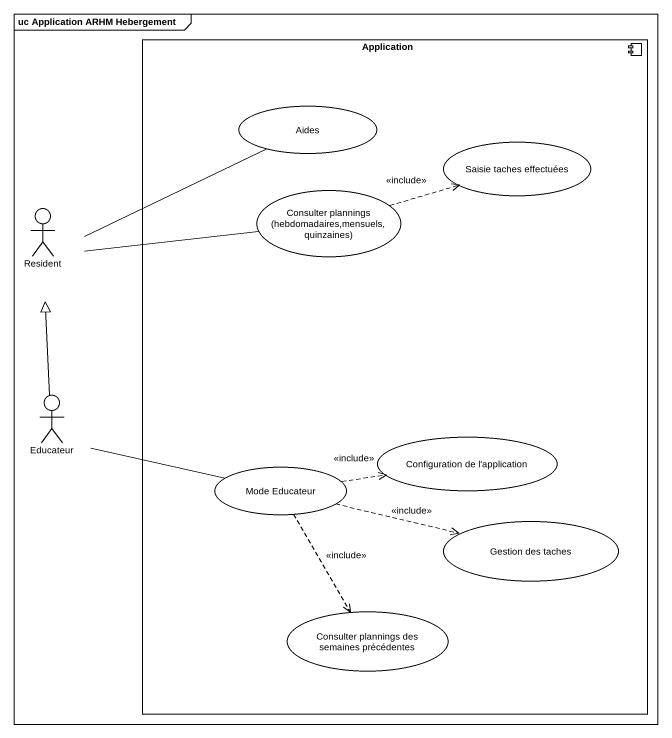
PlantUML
@startuml
mainframe uc Application ARHM Hebergement
component Application {
  usecase Aides
  usecase "Saisie taches effectuées" as Saisie_taches_effectuées
  usecase "Consulter plannings (hebdomadaires,mensuels,quinzaines)" as Consulter_plannings
  usecase "Configuration de l'application" as Configuration_de_l
  usecase "Mode Educateur" as Mode_Educateur
  usecase "Gestion des taches" as Gestion_des_taches
  usecase "Consulter plannings des semaines précédentes" as Consulter_plannings_des
}
actor Resident
actor Educateur
Consulter_plannings .right.> Saisie_taches_effectuées : <<include>>
Resident -right- Aides
Resident -right- Consulter_plannings
Educateur -up-|> Resident
Educateur -right- Mode_Educateur
Mode_Educateur .right.> Configuration_de_l : <<include>>
Mode_Educateur .right.> Gestion_des_taches : <<include>>
Mode_Educateur ..> Consulter_plannings_des : <<include>>
@enduml
